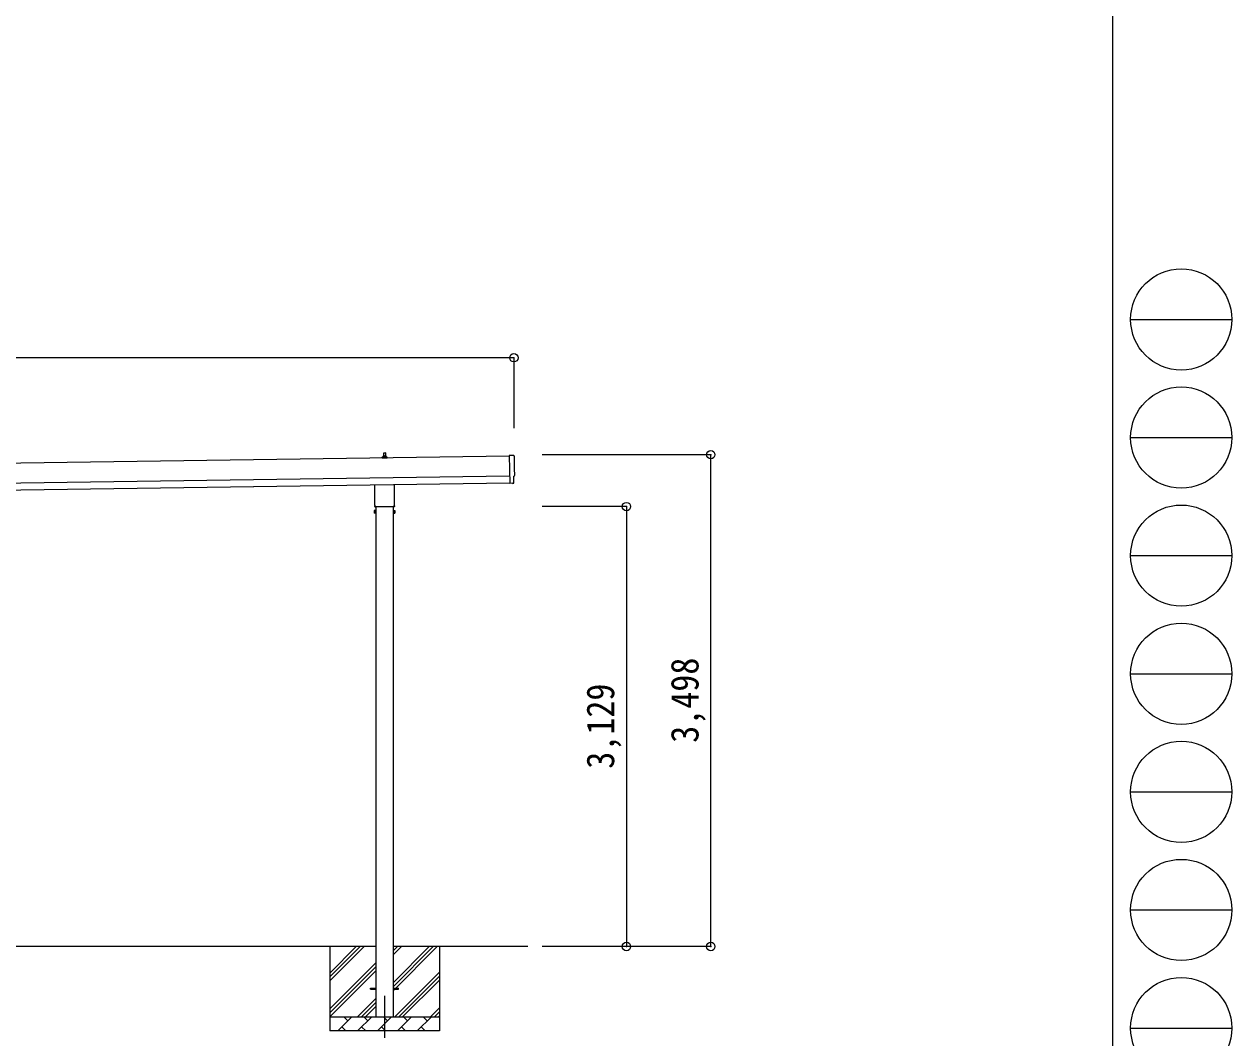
# Model space of a CAD drawing. Units: millimetres at full size, sheet at 1:60. Extents: x -16864 to 16864, y -11640 to 11640.
# Drawn here: x 8272 to 16864, y -7209 to 0 of the extents above; entities that cross this region are included whole.
import ezdxf
from ezdxf.enums import TextEntityAlignment as Align

# ---------------------------------------------------------------- set-up
doc = ezdxf.new("R2010")
doc.units = ezdxf.units.MM
doc.header["$LTSCALE"] = 60
doc.header["$PDMODE"] = 32
doc.header["$PDSIZE"] = 60
doc.linetypes.add('CHAIN1', pattern=[8, 5, -1, 1, -1])
for name, color, linetype, lineweight in [('0-1_Defpoints', 7, 'CHAIN1', 9), ('0-2_TEXT1', 4, 'Continuous', 9), ('0-3_SHAPE', 7, 'Continuous', 9), ('0-8_TABLE1', 6, 'Continuous', 9), ('F-0', 7, 'Continuous', 9)]:
    doc.layers.add(name, color=color, linetype=linetype, lineweight=lineweight)
doc.styles.add('ＭＳ ゴシック', font='')
doc.styles.get('ＭＳ ゴシック').set_extended_font_data('MS Gothic')

msp = doc.modelspace()

# ---------------------------------------------------------------- linework, layer by layer
at = {"layer": '0-1_Defpoints'}
msp.add_line((10836.29, -6909.99), (10836.29, -7258.99), dxfattribs=at)
at = {"layer": '0-2_TEXT1'}
for p, q in [((11723.99, -3072.33), (6359.04, -3148.97)), ((10818.35, -3087.66), (10818.35, -3079.95)), ((10854.85, -3087.66), (10818.35, -3087.66)), ((10818.73, -3079.16), (10854.47, -3079.16)), ((10819.11, -3078.97), (10825.83, -3077.35)), ((10826.22, -3077.16), (10846.98, -3077.16)), ((10826.6, -3076.37), (10826.6, -3072.16)), ((10827.6, -3072.16), (10845.6, -3072.16)), ((10830.6, -3072.16), (10831.33, -3048.64)), ((10832.33, -3047.66), (10840.87, -3047.66)), ((10841.87, -3048.64), (10842.6, -3072.16)), ((10846.6, -3076.37), (10846.6, -3072.16)), ((10854.08, -3078.97), (10847.36, -3077.35)), ((10854.85, -3087.66), (10854.85, -3079.95)), ((11723.92, -3067.24), (11726.76, -3266.08)), ((11755.59, -3068.45), (11723.92, -3067.24)), ((6361.04, -3288.96), (11725.99, -3212.32)), ((6361.75, -3338.95), (11726.7, -3262.31)), ((10767.99, -3421.65), (10767.99, -3276.01)), ((10904.59, -3274.06), (10904.59, -3421.65)), ((11744.97, -3264.91), (11726.76, -3266.08)), ((11745.64, -3265.54), (11744.97, -3264.91)), ((11746.39, -3265.8), (11753.3, -3265.34)), ((10766.29, -3430.42), (10766.29, -3424.92)), ((10904.23, -3433.92), (10768.36, -3433.92)), ((10773.79, -3433.92), (10773.79, -7059.99)), ((10898.79, -7059.99), (10898.79, -3433.92)), ((10906.29, -3424.92), (10906.29, -3430.42)), ((10762.29, -3459.92), (10763.05, -3458.6)), ((10762.29, -3459.92), (10762.29, -3476.92)), ((10762.29, -3476.92), (10763.05, -3478.23)), ((10769.29, -3463.51), (10763.05, -3463.51)), ((10769.29, -3473.33), (10763.05, -3473.33)), ((10769.29, -3478.23), (10763.05, -3478.23)), ((10771.79, -3477.62), (10769.29, -3477.62)), ((10900.79, -3477.62), (10903.29, -3477.62)), ((10903.29, -3463.51), (10909.53, -3463.51)), ((10903.29, -3473.33), (10909.53, -3473.33)), ((10903.29, -3478.23), (10909.53, -3478.23)), ((10910.29, -3459.92), (10909.53, -3458.6)), ((10910.29, -3476.92), (10909.53, -3478.23)), ((10910.29, -3459.92), (10910.29, -3476.92)), ((10736.29, -6855.49), (10773.79, -6855.49)), ((10736.29, -6864.49), (10736.29, -6855.49)), ((10736.29, -6855.49), (10773.79, -6855.49)), ((10736.29, -6864.49), (10736.29, -6855.49)), ((10736.29, -6864.49), (10773.79, -6864.49)), ((10736.29, -6864.49), (10773.79, -6864.49)), ((10898.79, -6855.49), (10936.29, -6855.49)), ((10898.79, -6855.49), (10936.29, -6855.49)), ((10898.79, -6864.49), (10936.29, -6864.49)), ((10898.79, -6864.49), (10936.29, -6864.49)), ((10936.29, -6864.49), (10936.29, -6855.49)), ((10936.29, -6864.49), (10936.29, -6855.49))]:
    msp.add_line(p, q, dxfattribs=at)
for points in [[(11756.1, -3262.31), (11755.43, -3215.28), (11756.03, -3215.27)], [(10769.29, -3478.23), (10769.29, -3458.6), (10763.05, -3458.6)], [(10769.29, -3477.62), (10769.29, -3459.22), (10771.79, -3459.22)], [(10903.29, -3477.62), (10903.29, -3459.22), (10900.79, -3459.22)], [(10903.29, -3478.23), (10903.29, -3458.6), (10909.53, -3458.6)]]:
    msp.add_lwpolyline(points, dxfattribs=at)
for points in [[(10771.79, -3478.92), (10771.79, -3457.92), (10773.79, -3457.92), (10773.79, -3478.92)], [(10900.79, -3478.92), (10900.79, -3457.92), (10898.79, -3457.92), (10898.79, -3478.92)]]:
    msp.add_lwpolyline(points, close=True, dxfattribs=at)
for centre, radius, start, end in [((10819.35, -3079.95), 1, 103.62699, 180), ((10825.6, -3076.37), 1, 283.62699, 0), ((10830.68, -3072.79), 4.13, 90, 171.17633), ((10827.6, -3073.16), 1, 90, 180), ((10832.33, -3048.66), 1, 90, 178.60509), ((10839.93, -3072.16), 4.83, 133.60282, 180), ((10833.27, -3072.16), 4.83, 0, 46.39718), ((10840.87, -3048.66), 1, 1.39491, 90), ((10842.51, -3072.79), 4.13, 8.82367, 90), ((10845.6, -3073.16), 1, 0, 90), ((10847.6, -3076.37), 1, 180, 256.37301), ((10853.85, -3079.95), 1, 0, 76.37301), ((11746.32, -3264.8), 1, 227.3164, 273.81435), ((10770.29, -3424.92), 4, 125.09963, 180), ((10770.29, -3430.42), 4, 180, 194.47751), ((10770.29, -3430.42), 4, 194.47751, 241.04498), ((10902.29, -3430.42), 4, 298.95502, 345.52249), ((10902.29, -3424.92), 4, 0, 54.90037), ((10902.29, -3430.42), 4, 345.52249, 0), ((10778.53, -3468.42), 16.24, 162.41205, 197.58795), ((10766.64, -3461.06), 4.34, 145.61575, 214.38425), ((10766.64, -3475.78), 4.34, 145.61575, 214.38425), ((10894.05, -3468.42), 16.24, 342.41205, 17.58795), ((10905.95, -3461.06), 4.34, 325.61575, 34.38425), ((10905.95, -3475.78), 4.34, 325.61575, 34.38425)]:
    msp.add_arc(centre, radius, start, end, dxfattribs=at)
for centre, major_axis, ratio, start_param, end_param in [((11755.39, -3071.44), (3, -0.04), 0.99863, 6.2683889, 7.8016218), ((16521.77, -3073.78), (-4762.89, -68.04), 0.99863, 6.268406, 6.2977043), ((11753.09, -3262.34), (2.21, -2.04), 0.9974, 5.5252311, 7.0411395), ((11755.96, -3210.87), (4.41, -0.06), 0.99863, 4.712389, 6.2976778)]:
    msp.add_ellipse(centre, major_axis=major_axis, ratio=ratio, start_param=start_param, end_param=end_param, dxfattribs=at)
at = {"layer": '0-3_SHAPE'}
for p, q in [((10773.79, -6559.99), (7898.79, -6559.99)), ((10446.29, -6559.99), (10446.29, -7159.99)), ((10446.29, -6748.47), (10634.77, -6559.99)), ((10446.29, -6776.76), (10663.06, -6559.99)), ((10446.29, -6805.04), (10691.34, -6559.99)), ((11855.69, -6559.99), (10898.79, -6559.99)), ((10898.79, -6588.81), (10927.62, -6559.99)), ((10898.79, -6617.1), (10955.9, -6559.99)), ((10898.79, -6871.66), (11210.46, -6559.99)), ((10898.79, -6815.09), (11153.89, -6559.99)), ((10898.79, -6843.37), (11182.18, -6559.99)), ((11226.29, -6559.99), (11226.29, -7159.99)), ((10446.29, -7003.03), (10773.79, -6675.53)), ((10446.29, -7031.31), (10773.79, -6703.81)), ((10446.29, -7059.6), (10773.79, -6732.1)), ((10908.45, -7059.99), (11226.29, -6742.15)), ((10936.73, -7059.99), (11226.29, -6770.43)), ((10965.02, -7059.99), (11226.29, -6798.72)), ((10643.89, -7059.99), (10773.79, -6930.09)), ((10672.18, -7059.99), (10773.79, -6958.37)), ((10700.46, -7059.99), (10773.79, -6986.66)), ((11163.01, -7059.99), (11226.29, -6996.71)), ((11191.29, -7059.99), (11226.29, -7024.99)), ((10446.29, -7059.99), (11226.29, -7059.99)), ((10503.45, -7159.99), (10603.45, -7059.99)), ((10574.9, -7088.54), (10546.34, -7059.99)), ((10644.87, -7159.99), (10744.87, -7059.99)), ((10716.32, -7088.54), (10687.76, -7059.99)), ((10786.29, -7159.99), (10886.29, -7059.99)), ((10857.74, -7088.54), (10829.19, -7059.99)), ((10927.71, -7159.99), (11027.71, -7059.99)), ((10999.16, -7088.54), (10970.61, -7059.99)), ((11069.14, -7159.99), (11169.14, -7059.99)), ((11140.58, -7088.54), (11112.03, -7059.99)), ((11219.58, -7059.99), (11226.29, -7053.27)), ((11226.29, -7159.99), (10446.29, -7159.99)), ((10532, -7131.44), (10560.56, -7159.99)), ((10673.42, -7131.44), (10701.98, -7159.99)), ((10814.85, -7131.44), (10843.4, -7159.99)), ((10956.27, -7131.44), (10984.82, -7159.99)), ((11097.69, -7131.44), (11126.24, -7159.99))]:
    msp.add_line(p, q, dxfattribs=at)
at = {"layer": '0-8_TABLE1'}
for p, q in [((11757, -2372.35), (918.08, -2372.35)), ((11757, -2372.35), (11757, -2872.35)), ((13157, -3061.88), (11957, -3061.88)), ((13157, -6559.99), (13157, -3061.88)), ((12557, -3431.42), (11957, -3431.42)), ((12557, -3431.42), (12557, -6559.99)), ((13157, -6559.99), (11957, -6559.99))]:
    msp.add_line(p, q, dxfattribs=at)
for p in [(11757, -2372.35), (13157, -3061.88), (12557, -3431.42), (12557, -6559.99), (13157, -6559.99)]:
    msp.add_point(p, dxfattribs=at)
at = {"layer": 'F-0', "color": 5, "lineweight": 5}
msp.add_line((16015.88, 11640), (16015.88, -11640), dxfattribs=at)
at = {"layer": 'F-0', "color": 4}
for p, q in [((16144.11, -2100), (16864.12, -2100)), ((16144.11, -2940), (16864.12, -2940)), ((16144.11, -3780), (16864.12, -3780)), ((16144.11, -4620), (16864.12, -4620)), ((16144.11, -5460), (16864.12, -5460)), ((16144.11, -6300), (16864.12, -6300)), ((16144.11, -7140), (16864.12, -7140))]:
    msp.add_line(p, q, dxfattribs=at)
for centre in [(16504.11, -2100), (16504.11, -2940), (16504.11, -3780), (16504.11, -4620), (16504.11, -5460), (16504.11, -6300), (16504.11, -7140)]:
    msp.add_circle(centre, 360, dxfattribs=at)

# ---------------------------------------------------------------- texts
at = {"layer": '0-8_TABLE1', "color": 7, "style": 'ＭＳ ゴシック', "width": 0.9}
for s, p in [('3,498', (13129.5, -5110.94)), ('3,129', (12529.5, -5295.7))]:
    msp.add_text(s, height=197.9, rotation=90, dxfattribs=at).set_placement(p, align=Align.BOTTOM_LEFT)

doc.saveas('drawing.dxf')
